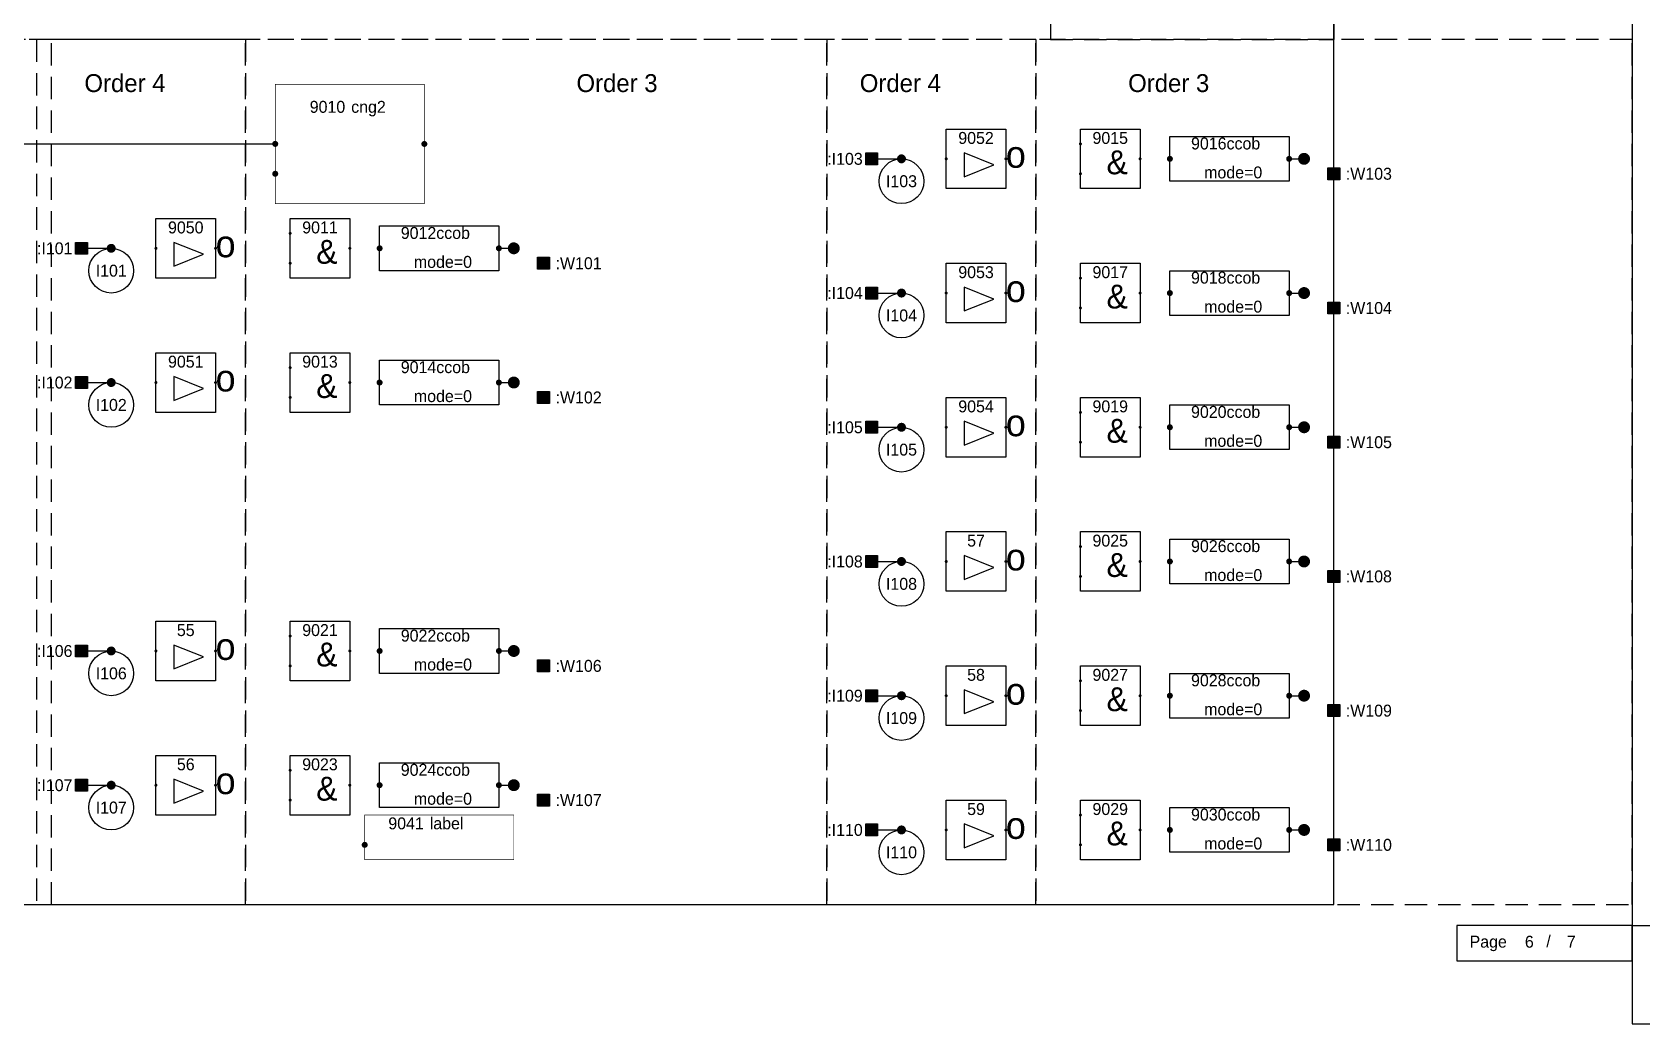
# Model space of a CAD drawing. Extents: x 0 to 2880, y 21 to 2078.
# Drawn here: x 1384 to 1923, y 1440 to 1772 of the extents above; entities that cross this region are included whole.
import ezdxf
from ezdxf.enums import TextEntityAlignment as Align

# ---------------------------------------------------------------- set-up
doc = ezdxf.new("R2010")
doc.units = 0
doc.header["$LTSCALE"] = 15
doc.header["$MEASUREMENT"] = 0
doc.linetypes.add('DASHED', pattern=[0.75, 0.5, -0.25])
doc.layers.get('0').update_dxf_attribs({"linetype": 'CONTINUOUS'})
doc.layers.add('6', color=7, linetype='CONTINUOUS')
doc.layers.add('6_COM', color=7, linetype='CONTINUOUS')
doc.styles.add('MONOTXT', font='MetsoMono.ttf')
doc.styles.get("Standard").update_dxf_attribs({"font": 'MetsoMono.ttf'})
doc.styles.add('TXT', font='MetsoMono.ttf')

# ---------------------------------------------------------------- blocks, each defined once
blk = doc.blocks.new('-ADMINM')
at = {"color": 7}
blk.add_lwpolyline([(0, 0), (960, 0), (960, 637.5), (0, 637.5)], close=True, dxfattribs=at)
blk.add_lwpolyline([(0, 33), (640, 33)], dxfattribs=at)
at = {"color": 7, "style": 'MONOTXT'}
for tag, p, height in [('$PROCESSAREA1', (368, 23), 5), ('$CREATED', (89.13, 18.04), 4), ('$CREATOR', (147.52, 17.98), 4), ('$PROCESSAREA2', (368, 16), 5), ('$NAME', (475.15, 13.45), 4), ('$DESCRIPTION1', (543.15, 13.86), 4), ('$PROCESSAREA3', (368, 9), 5), ('$MODIFIED', (89.04, 1.79), 4), ('$MODIFIER', (147.52, 1.82), 4), ('$PROCESSAREA4', (368, 2), 5), ('$DESCRIPTION2', (543.24, 4.73), 4)]:
    blk.add_attdef(tag, p, '', height=height, dxfattribs=at)
at = {"color": 7, "style": 'MONOTXT', "flags": 1}
blk.add_attdef('$STATUS', (605.86, 4.83), '', height=4, dxfattribs=at)
blk = doc.blocks.new('CCOB_SMALL')
at = {"color": 7}
blk.add_lwpolyline([(0, 7.5), (40, 7.5), (40, -7.5), (0, -7.5)], close=True, dxfattribs=at)
at = {"color": 7, "const_width": 1}
for points in [[(-0.5, 0, 1), (0.5, 0, 1)], [(39.5, 0, 1), (40.5, 0, 1)]]:
    blk.add_lwpolyline(points, format="xyb", close=True, dxfattribs=at)
at = {"color": 7}
blk.add_text('ccob', height=4, dxfattribs=at).set_placement((19, 3.15))
blk.add_text('mode=', height=4, dxfattribs=at).set_placement((28, -6.55), align=Align.RIGHT)
for tag, p, flags in [('$NAME', (15, 7.5), 3), ('IN<', (2, -1.5), 2), ('CND<', (0, -15), 1), ('FMASK=', (0, -20), 1)]:
    blk.add_attdef(tag, p, '', height=4, dxfattribs=dict(at, flags=flags))
blk.add_attdef('$ORDER', text='', height=4, dxfattribs=at).set_placement((19, 3.15), align=Align.RIGHT)
at = {"color": 7, "flags": 2}
blk.add_attdef('OUT>', text='', height=4, dxfattribs=at).set_placement((38, -1.5), align=Align.RIGHT)
at = {"color": 7}
blk.add_attdef('MODE=', (28, -6.55), '', height=4, dxfattribs=at)
blk = doc.blocks.new('-LOA2L')
at = {"color": 7, "const_width": 0.5}
for points in [[(-0.25, 0, 1), (0.25, 0, 1)], [(19.75, -5, 1), (20.25, -5, 1)], [(-0.25, -10, 1), (0.25, -10, 1)]]:
    blk.add_lwpolyline(points, format="xyb", close=True, dxfattribs=at)
blk.add_lwpolyline([(0, 5), (20, 5), (20, -15), (0, -15), (0, 5)])
at = {"color": 7}
blk.add_text('&', height=8, dxfattribs=at).set_placement((8.74, -10.17))
for tag, p in [('NOTA', (-5.6, -3)), ('NOTO', (20, -8)), ('NOTB', (-5.6, -13))]:
    blk.add_attdef(tag, p, '', height=9)
for tag, p, height, flags in [('A<BIN', (-1.91, -1.95), 4, 2), ('B<BIN', (-1.91, -11.77), 4, 2), ('$&F-ROW1', (6.29, -13.8), 1, 3)]:
    blk.add_attdef(tag, p, '', height=height, dxfattribs=dict(at, flags=flags))
blk.add_attdef('$ORDER', text='', height=4).set_placement((10, 0), align=Align.CENTER)
at = {"color": 7, "flags": 2}
blk.add_attdef('O>BIN', text='', height=4, dxfattribs=at).set_placement((16.01, -6.95), align=Align.RIGHT)
at = {"flags": 3}
blk.add_attdef('$NAME', (0.75, -6.53), '', height=4, dxfattribs=at)
blk = doc.blocks.new('-LOEQL')
for points in [[(0, 10), (20, 10), (20, -10), (0, -10), (0, 10)], [(6, 2), (6, -6), (16, -2), (6, 2)]]:
    blk.add_lwpolyline(points)
at = {"color": 7, "const_width": 0.5}
for points in [[(-0.25, 0, 1), (0.25, 0, 1)], [(19.75, 0, 1), (20.25, 0, 1)]]:
    blk.add_lwpolyline(points, format="xyb", close=True, dxfattribs=at)
blk.add_attdef('$ORDER', text='', height=4).set_placement((10, 5), align=Align.CENTER)
blk.add_attdef('NOTO', (20, -3), '', height=9)
at = {"color": 7}
for tag, p, height, flags in [('A<BIN', (0, 0), 4, 2), ('$&F-ROW1', (6.29, -8.8), 1, 3)]:
    blk.add_attdef(tag, p, '', height=height, dxfattribs=dict(at, flags=flags))
at = {"flags": 3}
blk.add_attdef('$NAME', (0.75, -1.53), '', height=4, dxfattribs=at)
at = {"color": 7, "flags": 2}
blk.add_attdef('O>BIN', text='', height=4, dxfattribs=at).set_placement((20, 0), align=Align.RIGHT)
blk = doc.blocks.new('CNG2')
at = {"const_width": 0.2}
blk.add_lwpolyline([(0, 20), (0, -20), (50, -20), (50, 20)], close=True, dxfattribs=at)
at = {"color": 7, "const_width": 1}
blk.add_lwpolyline([(-0.5, 0, 1), (0.5, 0, 1)], format="xyb", close=True, dxfattribs=at)
at = {"color": 8, "const_width": 1}
blk.add_lwpolyline([(49.5, 0, 1), (50.5, 0, 1)], format="xyb", close=True, dxfattribs=at)
at = {"color": 5, "const_width": 1}
blk.add_lwpolyline([(-0.5, -10, 1), (0.5, -10, 1)], format="xyb", close=True, dxfattribs=at)
blk.add_text('cng2', height=4).set_placement((25.47, 10.43))
blk.add_attdef('$ORDER', text='', height=4).set_placement((23.47, 10.43), align=Align.RIGHT)
for tag, p, flags in [('$NAME', (41.47, 10.43), 3), ('CND<', (3, -2), 2), ('LCMAX<', (3, -12), 2)]:
    blk.add_attdef(tag, p, '', height=4, dxfattribs=dict(flags=flags))
at = {"flags": 2}
blk.add_attdef('L>', text='', height=4, dxfattribs=at).set_placement((47, -2), align=Align.RIGHT)
blk = doc.blocks.new('-OPBIN')
at = {"color": 7}
blk.add_lwpolyline([(-2, 2), (2, 2), (2, -2), (-2, -2)], close=True, dxfattribs=at)
blk.add_solid([(-1.95, 1.95), (1.95, 1.95), (-1.95, -1.95), (1.95, -1.95)], dxfattribs=at)
at = {"color": 7, "style": 'TXT'}
for tag, p, flags in [('$TYPE', (4, 8), 3), ('$CP', (0, -1.6), 2)]:
    blk.add_attdef(tag, p, '', height=4, dxfattribs=dict(at, flags=flags))
for tag, p in [('$COMMENT', (4, 3)), ('$NAME', (4, -2)), ('$VALUE', (4, -7))]:
    blk.add_attdef(tag, p, '', height=4, dxfattribs=at)
blk = doc.blocks.new('-LABELU')
at = {"const_width": 1.5}
blk.add_lwpolyline([(0, -0.75, 1), (0, 0.75, 1)], format="xyb", close=True, dxfattribs=at)
blk.add_circle((0, -7.5), 7.5)
at = {"flags": 2}
blk.add_attdef('$CP', (0, 0), '', height=2.5, dxfattribs=at)
blk.add_attdef('$NAME', text='', height=4).set_placement((0, -7.5), align=Align.MIDDLE)
at = {"color": 7}
for tag, p in [('$COMMENT1', (9.85, -6.58)), ('$COMMENT2', (9.85, -12.42))]:
    blk.add_attdef(tag, p, '', height=4, dxfattribs=at)
blk = doc.blocks.new('-IPBIN')
at = {"color": 7}
blk.add_lwpolyline([(-2, 2), (2, 2), (2, -2), (-2, -2)], close=True, dxfattribs=at)
blk.add_solid([(-1.95, 1.95), (1.95, 1.95), (-1.95, -1.95), (1.95, -1.95)], dxfattribs=at)
at = {"color": 7, "style": 'TXT'}
for tag, p, flags in [('$TYPE', (4, 8), 3), ('$CP', (0, -1.6), 2)]:
    blk.add_attdef(tag, p, '', height=4, dxfattribs=dict(at, flags=flags))
for tag, p in [('$COMMENT', (-3, 3)), ('$NAME', (-3, -2)), ('$VALUE', (-3, -7))]:
    blk.add_attdef(tag, text='', height=4, dxfattribs=at).set_placement(p, align=Align.RIGHT)
blk = doc.blocks.new('-SADMIN')
blk.add_lwpolyline([(1.28, 33), (1.28, 21.12), (60.01, 21.12), (60.01, 33), (1.28, 33)])
at = {"color": 7, "style": 'TXT'}
blk.add_text('Page', height=4, dxfattribs=at).set_placement((5.5, 25.54))
blk.add_text('/', height=4).set_placement((31.25, 25.72))
at = {"color": 7}
for tag, p in [('$PAGE_NO', (24.05, 25.52)), ('$PAGE_TOTAL', (38.1, 25.54))]:
    blk.add_attdef(tag, p, '', height=4, dxfattribs=at)
at = {"color": 7, "style": 'TXT', "flags": 1}
blk.add_attdef('$PAGE_CURR', (21.19, 20.01), '', height=4, dxfattribs=at)
at = {"color": 7, "flags": 1}
blk.add_attdef('$PAGE_SIZE', (21.19, 14.96), '', height=4, dxfattribs=at)
blk = doc.blocks.new('-EADMINM')
at = {"color": 7}
blk.add_lwpolyline([(100, 40), (860, 40), (860, 630.5), (100, 630.5)], close=True, dxfattribs=at)
blk.add_attdef('$NAME', (109.54, 613.73), '', height=5)
blk = doc.blocks.new('LABEL')
at = {"const_width": 0.2}
blk.add_lwpolyline([(0, 10), (0, -5), (50, -5), (50, 10)], close=True, dxfattribs=at)
at = {"color": 8, "const_width": 1}
blk.add_lwpolyline([(-0.5, 0, 1), (0.5, 0, 1)], format="xyb", close=True, dxfattribs=at)
blk.add_text('label', height=4).set_placement((21.82, 5.2))
blk.add_attdef('$ORDER', text='', height=4).set_placement((19.82, 5.2), align=Align.RIGHT)
for tag, p, flags in [('$NAME', (41.82, 5.2), 3), ('L<', (3, -2), 2)]:
    blk.add_attdef(tag, p, '', height=4, dxfattribs=dict(flags=flags))

msp = doc.modelspace()

# ---------------------------------------------------------------- linework, layer by layer
at = {"layer": '6', "color": 8}
msp.add_lwpolyline([(1515, 1735, 0, 0, 0), (1535, 1735, 0, 0, 0), (1535, 1765, 0, 0, 0), (1915, 1765, 0, 0, 0), (1915, 1485, 0, 0, 0), (1485, 1485, 0, 0, 0), (1485, 1500, 0, 0, 0), (1490, 1500, 0, 0, 0), (1490, 1500, 5, 0, 0), (1495, 1500, 0, 0, 0)], format="xyseb", dxfattribs=at)
at = {"layer": '6', "color": 7}
for points in [[(1675, 1730, 0, 0, 0), (1675, 1735, 0, 0, 0), (1675, 1735, 0, 0, 0), (1675, 1745, 0, 0, 0), (1725, 1745, 0, 0, 0), (1725, 1735, 0, 0, 0), (1730, 1735, 0, 0, 0), (1730, 1735, 5, 0, 0), (1735, 1735, 0, 0, 0)], [(1675, 1730, 0, 0, 0), (1685, 1730, 0, 0, 0), (1685, 1730, 5, 0, 0), (1690, 1730, 0, 0, 0)], [(1710, 1730, 0, 0, 0), (1715, 1730, 0, 0, 0), (1715, 1725, 0, 0, 0), (1730, 1725, 0, 0, 0), (1730, 1725, 5, 0, 0), (1735, 1725, 0, 0, 0)], [(1755, 1730, 0, 0, 0), (1760, 1730, 0, 0, 0), (1760, 1730, 5, 0, 0), (1765, 1730, 0, 0, 0)], [(1810, 1730, 0, 0, 0), (1810, 1725, 0, 0, 0), (1815, 1725, 0, 0, 0), (1815, 1725, 5, 0, 0), (1820, 1725, 0, 0, 0)], [(1410, 1700, 0, 0, 0), (1410, 1715, 0, 0, 0), (1420, 1715, 0, 0, 0), (1420, 1715, 0, 0, 0), (1460, 1715, 0, 0, 0), (1460, 1705, 0, 0, 0), (1465, 1705, 0, 0, 0), (1465, 1705, 5, 0, 0), (1470, 1705, 0, 0, 0)], [(1410, 1700, 0, 0, 0), (1420, 1700, 0, 0, 0), (1420, 1700, 5, 0, 0), (1425, 1700, 0, 0, 0)], [(1445, 1700, 0, 0, 0), (1450, 1700, 0, 0, 0), (1450, 1695, 0, 0, 0), (1465, 1695, 0, 0, 0), (1465, 1695, 5, 0, 0), (1470, 1695, 0, 0, 0)], [(1490, 1700, 0, 0, 0), (1495, 1700, 0, 0, 0), (1495, 1700, 5, 0, 0), (1500, 1700, 0, 0, 0)], [(1545, 1700, 0, 0, 0), (1545, 1695, 0, 0, 0), (1550, 1695, 0, 0, 0), (1550, 1695, 5, 0, 0), (1555, 1695, 0, 0, 0)], [(1675, 1685, 0, 0, 0), (1675, 1700, 0, 0, 0), (1685, 1700, 0, 0, 0), (1685, 1700, 0, 0, 0), (1725, 1700, 0, 0, 0), (1725, 1690, 0, 0, 0), (1730, 1690, 0, 0, 0), (1730, 1690, 5, 0, 0), (1735, 1690, 0, 0, 0)], [(1675, 1685, 0, 0, 0), (1685, 1685, 0, 0, 0), (1685, 1685, 5, 0, 0), (1690, 1685, 0, 0, 0)], [(1710, 1685, 0, 0, 0), (1715, 1685, 0, 0, 0), (1715, 1680, 0, 0, 0), (1730, 1680, 0, 0, 0), (1730, 1680, 5, 0, 0), (1735, 1680, 0, 0, 0)], [(1755, 1685, 0, 0, 0), (1760, 1685, 0, 0, 0), (1760, 1685, 5, 0, 0), (1765, 1685, 0, 0, 0)], [(1810, 1685, 0, 0, 0), (1810, 1680, 0, 0, 0), (1815, 1680, 0, 0, 0), (1815, 1680, 5, 0, 0), (1820, 1680, 0, 0, 0)], [(1410, 1655, 0, 0, 0), (1410, 1670, 0, 0, 0), (1420, 1670, 0, 0, 0), (1420, 1670, 0, 0, 0), (1460, 1670, 0, 0, 0), (1460, 1660, 0, 0, 0), (1465, 1660, 0, 0, 0), (1465, 1660, 5, 0, 0), (1470, 1660, 0, 0, 0)], [(1410, 1655, 0, 0, 0), (1420, 1655, 0, 0, 0), (1420, 1655, 5, 0, 0), (1425, 1655, 0, 0, 0)], [(1445, 1655, 0, 0, 0), (1450, 1655, 0, 0, 0), (1450, 1650, 0, 0, 0), (1465, 1650, 0, 0, 0), (1465, 1650, 5, 0, 0), (1470, 1650, 0, 0, 0)], [(1490, 1655, 0, 0, 0), (1495, 1655, 0, 0, 0), (1495, 1655, 5, 0, 0), (1500, 1655, 0, 0, 0)], [(1545, 1655, 0, 0, 0), (1545, 1650, 0, 0, 0), (1550, 1650, 0, 0, 0), (1550, 1650, 5, 0, 0), (1555, 1650, 0, 0, 0)], [(1675, 1640, 0, 0, 0), (1675, 1645, 0, 0, 0), (1675, 1645, 0, 0, 0), (1675, 1655, 0, 0, 0), (1725, 1655, 0, 0, 0), (1725, 1645, 0, 0, 0), (1730, 1645, 0, 0, 0), (1730, 1645, 5, 0, 0), (1735, 1645, 0, 0, 0)], [(1675, 1640, 0, 0, 0), (1685, 1640, 0, 0, 0), (1685, 1640, 5, 0, 0), (1690, 1640, 0, 0, 0)], [(1710, 1640, 0, 0, 0), (1715, 1640, 0, 0, 0), (1715, 1635, 0, 0, 0), (1730, 1635, 0, 0, 0), (1730, 1635, 5, 0, 0), (1735, 1635, 0, 0, 0)], [(1755, 1640, 0, 0, 0), (1760, 1640, 0, 0, 0), (1760, 1640, 5, 0, 0), (1765, 1640, 0, 0, 0)], [(1810, 1640, 0, 0, 0), (1810, 1635, 0, 0, 0), (1815, 1635, 0, 0, 0), (1815, 1635, 5, 0, 0), (1820, 1635, 0, 0, 0)], [(1675, 1595, 0, 0, 0), (1675, 1600, 0, 0, 0), (1675, 1600, 0, 0, 0), (1675, 1610, 0, 0, 0), (1725, 1610, 0, 0, 0), (1725, 1600, 0, 0, 0), (1730, 1600, 0, 0, 0), (1730, 1600, 5, 0, 0), (1735, 1600, 0, 0, 0)], [(1675, 1595, 0, 0, 0), (1685, 1595, 0, 0, 0), (1685, 1595, 5, 0, 0), (1690, 1595, 0, 0, 0)], [(1710, 1595, 0, 0, 0), (1715, 1595, 0, 0, 0), (1715, 1590, 0, 0, 0), (1730, 1590, 0, 0, 0), (1730, 1590, 5, 0, 0), (1735, 1590, 0, 0, 0)], [(1755, 1595, 0, 0, 0), (1760, 1595, 0, 0, 0), (1760, 1595, 5, 0, 0), (1765, 1595, 0, 0, 0)], [(1810, 1595, 0, 0, 0), (1810, 1590, 0, 0, 0), (1815, 1590, 0, 0, 0), (1815, 1590, 5, 0, 0), (1820, 1590, 0, 0, 0)], [(1410, 1565, 0, 0, 0), (1410, 1580, 0, 0, 0), (1420, 1580, 0, 0, 0), (1420, 1580, 0, 0, 0), (1460, 1580, 0, 0, 0), (1460, 1570, 0, 0, 0), (1465, 1570, 0, 0, 0), (1465, 1570, 5, 0, 0), (1470, 1570, 0, 0, 0)], [(1410, 1565, 0, 0, 0), (1420, 1565, 0, 0, 0), (1420, 1565, 5, 0, 0), (1425, 1565, 0, 0, 0)], [(1445, 1565, 0, 0, 0), (1450, 1565, 0, 0, 0), (1450, 1560, 0, 0, 0), (1465, 1560, 0, 0, 0), (1465, 1560, 5, 0, 0), (1470, 1560, 0, 0, 0)], [(1490, 1565, 0, 0, 0), (1495, 1565, 0, 0, 0), (1495, 1565, 5, 0, 0), (1500, 1565, 0, 0, 0)], [(1545, 1565, 0, 0, 0), (1545, 1560, 0, 0, 0), (1550, 1560, 0, 0, 0), (1550, 1560, 5, 0, 0), (1555, 1560, 0, 0, 0)], [(1675, 1550, 0, 0, 0), (1675, 1565, 0, 0, 0), (1685, 1565, 0, 0, 0), (1685, 1565, 0, 0, 0), (1725, 1565, 0, 0, 0), (1725, 1555, 0, 0, 0), (1730, 1555, 0, 0, 0), (1730, 1555, 5, 0, 0), (1735, 1555, 0, 0, 0)], [(1675, 1550, 0, 0, 0), (1685, 1550, 0, 0, 0), (1685, 1550, 5, 0, 0), (1690, 1550, 0, 0, 0)], [(1710, 1550, 0, 0, 0), (1715, 1550, 0, 0, 0), (1715, 1545, 0, 0, 0), (1730, 1545, 0, 0, 0), (1730, 1545, 5, 0, 0), (1735, 1545, 0, 0, 0)], [(1755, 1550, 0, 0, 0), (1760, 1550, 0, 0, 0), (1760, 1550, 5, 0, 0), (1765, 1550, 0, 0, 0)], [(1810, 1550, 0, 0, 0), (1810, 1545, 0, 0, 0), (1815, 1545, 0, 0, 0), (1815, 1545, 5, 0, 0), (1820, 1545, 0, 0, 0)], [(1410, 1520, 0, 0, 0), (1410, 1535, 0, 0, 0), (1420, 1535, 0, 0, 0), (1420, 1535, 0, 0, 0), (1460, 1535, 0, 0, 0), (1460, 1525, 0, 0, 0), (1465, 1525, 0, 0, 0), (1465, 1525, 5, 0, 0), (1470, 1525, 0, 0, 0)], [(1410, 1520, 0, 0, 0), (1420, 1520, 0, 0, 0), (1420, 1520, 5, 0, 0), (1425, 1520, 0, 0, 0)], [(1445, 1520, 0, 0, 0), (1450, 1520, 0, 0, 0), (1450, 1515, 0, 0, 0), (1465, 1515, 0, 0, 0), (1465, 1515, 5, 0, 0), (1470, 1515, 0, 0, 0)], [(1490, 1520, 0, 0, 0), (1495, 1520, 0, 0, 0), (1495, 1520, 5, 0, 0), (1500, 1520, 0, 0, 0)], [(1545, 1520, 0, 0, 0), (1545, 1515, 0, 0, 0), (1550, 1515, 0, 0, 0), (1550, 1515, 5, 0, 0), (1555, 1515, 0, 0, 0)], [(1675, 1505, 0, 0, 0), (1675, 1510, 0, 0, 0), (1675, 1510, 0, 0, 0), (1675, 1520, 0, 0, 0), (1725, 1520, 0, 0, 0), (1725, 1510, 0, 0, 0), (1730, 1510, 0, 0, 0), (1730, 1510, 5, 0, 0), (1735, 1510, 0, 0, 0)], [(1675, 1505, 0, 0, 0), (1685, 1505, 0, 0, 0), (1685, 1505, 5, 0, 0), (1690, 1505, 0, 0, 0)], [(1710, 1505, 0, 0, 0), (1715, 1505, 0, 0, 0), (1715, 1500, 0, 0, 0), (1730, 1500, 0, 0, 0), (1730, 1500, 5, 0, 0), (1735, 1500, 0, 0, 0)], [(1755, 1505, 0, 0, 0), (1760, 1505, 0, 0, 0), (1760, 1505, 5, 0, 0), (1765, 1505, 0, 0, 0)], [(1810, 1505, 0, 0, 0), (1810, 1500, 0, 0, 0), (1815, 1500, 0, 0, 0), (1815, 1500, 5, 0, 0), (1820, 1500, 0, 0, 0)]]:
    msp.add_lwpolyline(points, format="xyseb", dxfattribs=at)
for points in [[(1380, 1735), (1465, 1735)], [(1665, 1730), (1675, 1730)], [(1805, 1730), (1810, 1730)], [(1400, 1700), (1410, 1700)], [(1540, 1700), (1545, 1700)], [(1665, 1685), (1675, 1685)], [(1805, 1685), (1810, 1685)], [(1400, 1655), (1410, 1655)], [(1540, 1655), (1545, 1655)], [(1665, 1640), (1675, 1640)], [(1805, 1640), (1810, 1640)], [(1665, 1595), (1675, 1595)], [(1805, 1595), (1810, 1595)], [(1400, 1565), (1410, 1565)], [(1540, 1565), (1545, 1565)], [(1665, 1550), (1675, 1550)], [(1805, 1550), (1810, 1550)], [(1400, 1520), (1410, 1520)], [(1540, 1520), (1545, 1520)], [(1665, 1505), (1675, 1505)], [(1805, 1505), (1810, 1505)]]:
    msp.add_lwpolyline(points, dxfattribs=at)
at = {"layer": '6', "color": 7, "const_width": 2}
for points in [[(1809, 1730, 1), (1811, 1730, 1)], [(1544, 1700, 1), (1546, 1700, 1)], [(1809, 1685, 1), (1811, 1685, 1)], [(1544, 1655, 1), (1546, 1655, 1)], [(1809, 1640, 1), (1811, 1640, 1)], [(1809, 1595, 1), (1811, 1595, 1)], [(1544, 1565, 1), (1546, 1565, 1)], [(1809, 1550, 1), (1811, 1550, 1)], [(1544, 1520, 1), (1546, 1520, 1)], [(1809, 1505, 1), (1811, 1505, 1)]]:
    msp.add_lwpolyline(points, format="xyb", close=True, dxfattribs=at)
at = {"layer": '6_COM', "color": 6, "linetype": 'DASHED'}
msp.add_lwpolyline([(1060, 1770), (1060, 2035), (1820, 2035), (1820, 1770)], close=True, dxfattribs=at)
at = {"layer": '6_COM', "color": 5, "linetype": 'DASHED'}
msp.add_lwpolyline([(1725, 1810), (1725, 1770), (1820, 1770), (1820, 1810)], close=True, dxfattribs=at)
at = {"layer": '6_COM', "color": 6, "linetype": 'DASHED'}
for points in [[(1285, 1770), (1285, 1480), (1390, 1480), (1390, 1770), (1285, 1770)], [(1385, 1770), (1385, 1480), (1455, 1480), (1455, 1770), (1385, 1770)], [(1455, 1770), (1455, 1480), (1650, 1480), (1650, 1770), (1455, 1770)], [(1650, 1770), (1650, 1480), (1720, 1480), (1720, 1770), (1650, 1770)], [(1720, 1770), (1720, 1480), (1920, 1480), (1920, 1770), (1720, 1770)]]:
    msp.add_lwpolyline(points, dxfattribs=at)

# ---------------------------------------------------------------- block references
at = {"color": 7}
msp.add_blockref('-ADMINM', (1920, 1440), dxfattribs=at)
at = {"layer": '6'}
msp.add_blockref('-EADMINM', (960, 1440), dxfattribs=at)
at = {"layer": '6', "color": 7}
ref = msp.add_blockref('CNG2', (1465, 1735), dxfattribs=at)
ref.add_attrib('$ORDER', '9010', dxfattribs={"height": 4}).set_placement((1488.47, 1745.43), align=Align.RIGHT)
ref = msp.add_blockref('-LOEQL', (1690, 1730), dxfattribs=at)
ref.add_attrib('$ORDER', '9052', dxfattribs={"height": 4}).set_placement((1700, 1735), align=Align.CENTER)
ref.add_attrib('NOTO', 'o', (1710, 1727), dxfattribs={"height": 9})
ref = msp.add_blockref('-LOA2L', (1735, 1735), dxfattribs=at)
ref.add_attrib('$ORDER', '9015', dxfattribs={"height": 4}).set_placement((1745, 1735), align=Align.CENTER)
ref = msp.add_blockref('CCOB_SMALL', (1765, 1730), dxfattribs=at)
ref.add_attrib('$ORDER', '9016', dxfattribs={"color": 7, "height": 4}).set_placement((1784, 1733.15), align=Align.RIGHT)
ref.add_attrib('MODE=', '0', (1793, 1723.45), dxfattribs={"color": 7, "height": 4})
ref = msp.add_blockref('-IPBIN', (1665, 1730), dxfattribs=at)
ref.add_attrib('$NAME', ':I103', dxfattribs={"color": 7, "height": 4, "style": 'TXT'}).set_placement((1662, 1728), align=Align.RIGHT)
ref = msp.add_blockref('-LABELU', (1675, 1730), dxfattribs=at)
ref.add_attrib('$NAME', 'I103', dxfattribs={"height": 4}).set_placement((1675, 1722.5), align=Align.MIDDLE)
ref = msp.add_blockref('-OPBIN', (1820, 1725), dxfattribs=at)
ref.add_attrib('$NAME', ':W103', (1824, 1723), dxfattribs={"color": 7, "height": 4, "style": 'TXT'})
ref = msp.add_blockref('-LOEQL', (1425, 1700), dxfattribs=at)
ref.add_attrib('$ORDER', '9050', dxfattribs={"height": 4}).set_placement((1435, 1705), align=Align.CENTER)
ref.add_attrib('NOTO', 'o', (1445, 1697), dxfattribs={"height": 9})
ref = msp.add_blockref('-LOA2L', (1470, 1705), dxfattribs=at)
ref.add_attrib('$ORDER', '9011', dxfattribs={"height": 4}).set_placement((1480, 1705), align=Align.CENTER)
ref = msp.add_blockref('CCOB_SMALL', (1500, 1700), dxfattribs=at)
ref.add_attrib('$ORDER', '9012', dxfattribs={"color": 7, "height": 4}).set_placement((1519, 1703.15), align=Align.RIGHT)
ref.add_attrib('MODE=', '0', (1528, 1693.45), dxfattribs={"color": 7, "height": 4})
ref = msp.add_blockref('-IPBIN', (1400, 1700), dxfattribs=at)
ref.add_attrib('$NAME', ':I101', dxfattribs={"color": 7, "height": 4, "style": 'TXT'}).set_placement((1397, 1698), align=Align.RIGHT)
ref = msp.add_blockref('-LABELU', (1410, 1700), dxfattribs=at)
ref.add_attrib('$NAME', 'I101', dxfattribs={"height": 4}).set_placement((1410, 1692.5), align=Align.MIDDLE)
ref = msp.add_blockref('-OPBIN', (1555, 1695), dxfattribs=at)
ref.add_attrib('$NAME', ':W101', (1559, 1693), dxfattribs={"color": 7, "height": 4, "style": 'TXT'})
ref = msp.add_blockref('-LOEQL', (1690, 1685), dxfattribs=at)
ref.add_attrib('$ORDER', '9053', dxfattribs={"height": 4}).set_placement((1700, 1690), align=Align.CENTER)
ref.add_attrib('NOTO', 'o', (1710, 1682), dxfattribs={"height": 9})
ref = msp.add_blockref('-LOA2L', (1735, 1690), dxfattribs=at)
ref.add_attrib('$ORDER', '9017', dxfattribs={"height": 4}).set_placement((1745, 1690), align=Align.CENTER)
ref = msp.add_blockref('CCOB_SMALL', (1765, 1685), dxfattribs=at)
ref.add_attrib('$ORDER', '9018', dxfattribs={"color": 7, "height": 4}).set_placement((1784, 1688.15), align=Align.RIGHT)
ref.add_attrib('MODE=', '0', (1793, 1678.45), dxfattribs={"color": 7, "height": 4})
ref = msp.add_blockref('-IPBIN', (1665, 1685), dxfattribs=at)
ref.add_attrib('$NAME', ':I104', dxfattribs={"color": 7, "height": 4, "style": 'TXT'}).set_placement((1662, 1683), align=Align.RIGHT)
ref = msp.add_blockref('-LABELU', (1675, 1685), dxfattribs=at)
ref.add_attrib('$NAME', 'I104', dxfattribs={"height": 4}).set_placement((1675, 1677.5), align=Align.MIDDLE)
ref = msp.add_blockref('-OPBIN', (1820, 1680), dxfattribs=at)
ref.add_attrib('$NAME', ':W104', (1824, 1678), dxfattribs={"color": 7, "height": 4, "style": 'TXT'})
ref = msp.add_blockref('-LOEQL', (1425, 1655), dxfattribs=at)
ref.add_attrib('$ORDER', '9051', dxfattribs={"height": 4}).set_placement((1435, 1660), align=Align.CENTER)
ref.add_attrib('NOTO', 'o', (1445, 1652), dxfattribs={"height": 9})
ref = msp.add_blockref('-LOA2L', (1470, 1660), dxfattribs=at)
ref.add_attrib('$ORDER', '9013', dxfattribs={"height": 4}).set_placement((1480, 1660), align=Align.CENTER)
ref = msp.add_blockref('CCOB_SMALL', (1500, 1655), dxfattribs=at)
ref.add_attrib('$ORDER', '9014', dxfattribs={"color": 7, "height": 4}).set_placement((1519, 1658.15), align=Align.RIGHT)
ref.add_attrib('MODE=', '0', (1528, 1648.45), dxfattribs={"color": 7, "height": 4})
ref = msp.add_blockref('-IPBIN', (1400, 1655), dxfattribs=at)
ref.add_attrib('$NAME', ':I102', dxfattribs={"color": 7, "height": 4, "style": 'TXT'}).set_placement((1397, 1653), align=Align.RIGHT)
ref = msp.add_blockref('-LABELU', (1410, 1655), dxfattribs=at)
ref.add_attrib('$NAME', 'I102', dxfattribs={"height": 4}).set_placement((1410, 1647.5), align=Align.MIDDLE)
ref = msp.add_blockref('-OPBIN', (1555, 1650), dxfattribs=at)
ref.add_attrib('$NAME', ':W102', (1559, 1648), dxfattribs={"color": 7, "height": 4, "style": 'TXT'})
ref = msp.add_blockref('-LOEQL', (1690, 1640), dxfattribs=at)
ref.add_attrib('$ORDER', '9054', dxfattribs={"height": 4}).set_placement((1700, 1645), align=Align.CENTER)
ref.add_attrib('NOTO', 'o', (1710, 1637), dxfattribs={"height": 9})
ref = msp.add_blockref('-LOA2L', (1735, 1645), dxfattribs=at)
ref.add_attrib('$ORDER', '9019', dxfattribs={"height": 4}).set_placement((1745, 1645), align=Align.CENTER)
ref = msp.add_blockref('CCOB_SMALL', (1765, 1640), dxfattribs=at)
ref.add_attrib('$ORDER', '9020', dxfattribs={"color": 7, "height": 4}).set_placement((1784, 1643.15), align=Align.RIGHT)
ref.add_attrib('MODE=', '0', (1793, 1633.45), dxfattribs={"color": 7, "height": 4})
ref = msp.add_blockref('-IPBIN', (1665, 1640), dxfattribs=at)
ref.add_attrib('$NAME', ':I105', dxfattribs={"color": 7, "height": 4, "style": 'TXT'}).set_placement((1662, 1638), align=Align.RIGHT)
ref = msp.add_blockref('-LABELU', (1675, 1640), dxfattribs=at)
ref.add_attrib('$NAME', 'I105', dxfattribs={"height": 4}).set_placement((1675, 1632.5), align=Align.MIDDLE)
ref = msp.add_blockref('-OPBIN', (1820, 1635), dxfattribs=at)
ref.add_attrib('$NAME', ':W105', (1824, 1633), dxfattribs={"color": 7, "height": 4, "style": 'TXT'})
ref = msp.add_blockref('-LOEQL', (1690, 1595), dxfattribs=at)
ref.add_attrib('$ORDER', '57', dxfattribs={"height": 4}).set_placement((1700, 1600), align=Align.CENTER)
ref.add_attrib('NOTO', 'o', (1710, 1592), dxfattribs={"height": 9})
ref = msp.add_blockref('-LOA2L', (1735, 1600), dxfattribs=at)
ref.add_attrib('$ORDER', '9025', dxfattribs={"height": 4}).set_placement((1745, 1600), align=Align.CENTER)
ref = msp.add_blockref('CCOB_SMALL', (1765, 1595), dxfattribs=at)
ref.add_attrib('$ORDER', '9026', dxfattribs={"color": 7, "height": 4}).set_placement((1784, 1598.15), align=Align.RIGHT)
ref.add_attrib('MODE=', '0', (1793, 1588.45), dxfattribs={"color": 7, "height": 4})
ref = msp.add_blockref('-IPBIN', (1665, 1595), dxfattribs=at)
ref.add_attrib('$NAME', ':I108', dxfattribs={"color": 7, "height": 4, "style": 'TXT'}).set_placement((1662, 1593), align=Align.RIGHT)
ref = msp.add_blockref('-LABELU', (1675, 1595), dxfattribs=at)
ref.add_attrib('$NAME', 'I108', dxfattribs={"height": 4}).set_placement((1675, 1587.5), align=Align.MIDDLE)
ref = msp.add_blockref('-OPBIN', (1820, 1590), dxfattribs=at)
ref.add_attrib('$NAME', ':W108', (1824, 1588), dxfattribs={"color": 7, "height": 4, "style": 'TXT'})
ref = msp.add_blockref('-LOEQL', (1425, 1565), dxfattribs=at)
ref.add_attrib('$ORDER', '55', dxfattribs={"height": 4}).set_placement((1435, 1570), align=Align.CENTER)
ref.add_attrib('NOTO', 'o', (1445, 1562), dxfattribs={"height": 9})
ref = msp.add_blockref('-LOA2L', (1470, 1570), dxfattribs=at)
ref.add_attrib('$ORDER', '9021', dxfattribs={"height": 4}).set_placement((1480, 1570), align=Align.CENTER)
ref = msp.add_blockref('CCOB_SMALL', (1500, 1565), dxfattribs=at)
ref.add_attrib('$ORDER', '9022', dxfattribs={"color": 7, "height": 4}).set_placement((1519, 1568.15), align=Align.RIGHT)
ref.add_attrib('MODE=', '0', (1528, 1558.45), dxfattribs={"color": 7, "height": 4})
ref = msp.add_blockref('-IPBIN', (1400, 1565), dxfattribs=at)
ref.add_attrib('$NAME', ':I106', dxfattribs={"color": 7, "height": 4, "style": 'TXT'}).set_placement((1397, 1563), align=Align.RIGHT)
ref = msp.add_blockref('-LABELU', (1410, 1565), dxfattribs=at)
ref.add_attrib('$NAME', 'I106', dxfattribs={"height": 4}).set_placement((1410, 1557.5), align=Align.MIDDLE)
ref = msp.add_blockref('-OPBIN', (1555, 1560), dxfattribs=at)
ref.add_attrib('$NAME', ':W106', (1559, 1558), dxfattribs={"color": 7, "height": 4, "style": 'TXT'})
ref = msp.add_blockref('-LOEQL', (1690, 1550), dxfattribs=at)
ref.add_attrib('$ORDER', '58', dxfattribs={"height": 4}).set_placement((1700, 1555), align=Align.CENTER)
ref.add_attrib('NOTO', 'o', (1710, 1547), dxfattribs={"height": 9})
ref = msp.add_blockref('-LOA2L', (1735, 1555), dxfattribs=at)
ref.add_attrib('$ORDER', '9027', dxfattribs={"height": 4}).set_placement((1745, 1555), align=Align.CENTER)
ref = msp.add_blockref('CCOB_SMALL', (1765, 1550), dxfattribs=at)
ref.add_attrib('$ORDER', '9028', dxfattribs={"color": 7, "height": 4}).set_placement((1784, 1553.15), align=Align.RIGHT)
ref.add_attrib('MODE=', '0', (1793, 1543.45), dxfattribs={"color": 7, "height": 4})
ref = msp.add_blockref('-IPBIN', (1665, 1550), dxfattribs=at)
ref.add_attrib('$NAME', ':I109', dxfattribs={"color": 7, "height": 4, "style": 'TXT'}).set_placement((1662, 1548), align=Align.RIGHT)
ref = msp.add_blockref('-LABELU', (1675, 1550), dxfattribs=at)
ref.add_attrib('$NAME', 'I109', dxfattribs={"height": 4}).set_placement((1675, 1542.5), align=Align.MIDDLE)
ref = msp.add_blockref('-OPBIN', (1820, 1545), dxfattribs=at)
ref.add_attrib('$NAME', ':W109', (1824, 1543), dxfattribs={"color": 7, "height": 4, "style": 'TXT'})
ref = msp.add_blockref('-LOEQL', (1425, 1520), dxfattribs=at)
ref.add_attrib('$ORDER', '56', dxfattribs={"height": 4}).set_placement((1435, 1525), align=Align.CENTER)
ref.add_attrib('NOTO', 'o', (1445, 1517), dxfattribs={"height": 9})
ref = msp.add_blockref('-LOA2L', (1470, 1525), dxfattribs=at)
ref.add_attrib('$ORDER', '9023', dxfattribs={"height": 4}).set_placement((1480, 1525), align=Align.CENTER)
ref = msp.add_blockref('CCOB_SMALL', (1500, 1520), dxfattribs=at)
ref.add_attrib('$ORDER', '9024', dxfattribs={"color": 7, "height": 4}).set_placement((1519, 1523.15), align=Align.RIGHT)
ref.add_attrib('MODE=', '0', (1528, 1513.45), dxfattribs={"color": 7, "height": 4})
ref = msp.add_blockref('-IPBIN', (1400, 1520), dxfattribs=at)
ref.add_attrib('$NAME', ':I107', dxfattribs={"color": 7, "height": 4, "style": 'TXT'}).set_placement((1397, 1518), align=Align.RIGHT)
ref = msp.add_blockref('-LABELU', (1410, 1520), dxfattribs=at)
ref.add_attrib('$NAME', 'I107', dxfattribs={"height": 4}).set_placement((1410, 1512.5), align=Align.MIDDLE)
ref = msp.add_blockref('-OPBIN', (1555, 1515), dxfattribs=at)
ref.add_attrib('$NAME', ':W107', (1559, 1513), dxfattribs={"color": 7, "height": 4, "style": 'TXT'})
ref = msp.add_blockref('-LOEQL', (1690, 1505), dxfattribs=at)
ref.add_attrib('$ORDER', '59', dxfattribs={"height": 4}).set_placement((1700, 1510), align=Align.CENTER)
ref.add_attrib('NOTO', 'o', (1710, 1502), dxfattribs={"height": 9})
ref = msp.add_blockref('-LOA2L', (1735, 1510), dxfattribs=at)
ref.add_attrib('$ORDER', '9029', dxfattribs={"height": 4}).set_placement((1745, 1510), align=Align.CENTER)
ref = msp.add_blockref('CCOB_SMALL', (1765, 1505), dxfattribs=at)
ref.add_attrib('$ORDER', '9030', dxfattribs={"color": 7, "height": 4}).set_placement((1784, 1508.15), align=Align.RIGHT)
ref.add_attrib('MODE=', '0', (1793, 1498.45), dxfattribs={"color": 7, "height": 4})
ref = msp.add_blockref('LABEL', (1495, 1500), dxfattribs=at)
ref.add_attrib('$ORDER', '9041', dxfattribs={"height": 4}).set_placement((1514.82, 1505.2), align=Align.RIGHT)
ref = msp.add_blockref('-IPBIN', (1665, 1505), dxfattribs=at)
ref.add_attrib('$NAME', ':I110', dxfattribs={"color": 7, "height": 4, "style": 'TXT'}).set_placement((1662, 1503), align=Align.RIGHT)
ref = msp.add_blockref('-LABELU', (1675, 1505), dxfattribs=at)
ref.add_attrib('$NAME', 'I110', dxfattribs={"height": 4}).set_placement((1675, 1497.5), align=Align.MIDDLE)
ref = msp.add_blockref('-OPBIN', (1820, 1500), dxfattribs=at)
ref.add_attrib('$NAME', ':W110', (1824, 1498), dxfattribs={"color": 7, "height": 4, "style": 'TXT'})
at = {"layer": '6'}
ref = msp.add_blockref('-SADMIN', (1860, 1440), dxfattribs=at)
ref.add_attrib('$PAGE_NO', '6', (1884.05, 1465.52), dxfattribs={"color": 7, "height": 4})
ref.add_attrib('$PAGE_TOTAL', '7', (1898.1, 1465.54), dxfattribs={"color": 7, "height": 4})

# ---------------------------------------------------------------- texts
at = {"layer": '6_COM', "color": 6, "style": 'MONOTXT'}
for s, p in [('Order 4', (1401.01, 1752.39)), ('Order 3', (1566.01, 1752.39)), ('Order 4', (1661.01, 1752.39)), ('Order 3', (1751.01, 1752.39))]:
    msp.add_text(s, height=6, dxfattribs=at).set_placement(p)

doc.saveas('drawing.dxf')
